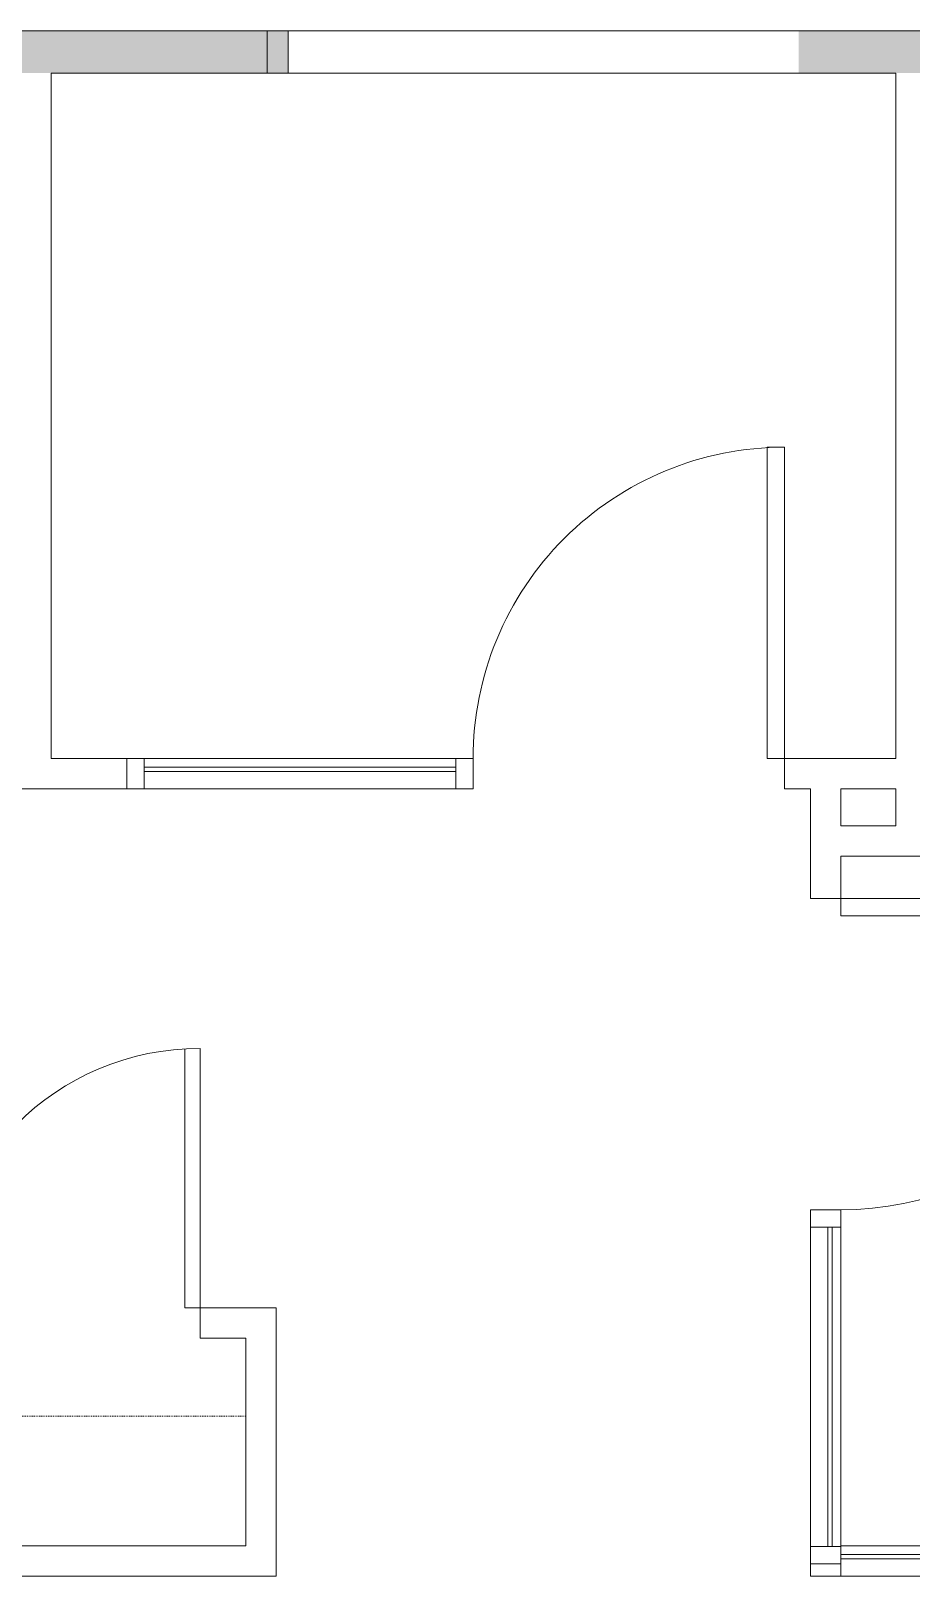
# Model space of a CAD drawing. Header units: inches. Extents: x 41 to 2552, y -541 to 533.
# Drawn here: x 1595.3 to 1697.1, y -294.5 to -115.9 of the extents above; entities that cross this region are included whole.
import ezdxf

# ---------------------------------------------------------------- set-up
doc = ezdxf.new("R2010")
doc.units = ezdxf.units.IN
doc.header["$MEASUREMENT"] = 0
doc.linetypes.add('Overhead', pattern=[0.15625, 0.09375, -0.0625])
for name, color, linetype, lineweight in [('A-DOOR', 31, 'Continuous', 9), ('A-DOOR-FRAM', 31, 'Continuous', 9), ('A-GLAZ', 151, 'Continuous', 9), ('A-WALL-PATT', 111, 'Continuous', 13), ('I-WALL', 2, 'Continuous', 13), ('Q-CASE', 31, 'Continuous', 9)]:
    doc.layers.add(name, color=color, linetype=linetype, lineweight=lineweight)

# ---------------------------------------------------------------- blocks, each defined once
blk = doc.blocks.new('Single-Flush - With Sidelight - 36_ x 96_-1748606-New Construction - Partition Plan')
at = {"layer": 'A-DOOR', "color": 250, "lineweight": 20}
for p, q in [((-16, 37.75), (-18, 37.75)), ((-18, 1.75), (-18, 37.75)), ((-16, 37.75), (-16, 1.75)), ((-16, 1.75), (-18, 1.75))]:
    blk.add_line(p, q, dxfattribs=at)
at = {"layer": 'A-DOOR'}
blk.add_arc((-18, 1.75), 36, 360, 90, dxfattribs=at)
at = {"layer": 'A-DOOR-FRAM', "color": 250, "lineweight": 20}
blk.add_line((58.91, -1.75), (58.91, 1.75), dxfattribs=at)
at = {"layer": 'A-GLAZ', "color": 250, "lineweight": 20}
for p, q in [((56.91, 0.75), (20, 0.75)), ((20, 0.75), (20, 0.25)), ((20, 0.25), (56.91, 0.25)), ((56.91, 0.25), (56.91, 0.75))]:
    blk.add_line(p, q, dxfattribs=at)
blk = doc.blocks.new('Double-Flush - 60_ x 84_-1573929-New Construction - Partition Plan')
at = {"layer": 'A-DOOR', "color": 250, "lineweight": 20}
for p, q in [((-30, 31.75), (-28.25, 31.75)), ((-30, 1.75), (-30, 31.75)), ((-28.25, 1.75), (-28.25, 31.75)), ((28.25, 1.75), (28.25, 31.7)), ((30, 1.75), (30, 31.75)), ((-30, 1.75), (-28.25, 1.75)), ((30, 1.75), (28.25, 1.75))]:
    blk.add_line(p, q, dxfattribs=at)
at = {"layer": 'A-DOOR'}
for centre, start, end in [((-30, 1.75), 0, 90), ((30, 1.75), 90, 180)]:
    blk.add_arc(centre, 30, start, end, dxfattribs=at)
blk = doc.blocks.new('Single-Flush - With Sidelight - 36_ x 96_-1745172-New Construction - Partition Plan')
at = {"layer": 'A-DOOR', "color": 250, "lineweight": 20}
for p, q in [((-16, -1.75), (-18, -1.75)), ((-18, -1.75), (-18, -37.75)), ((-16, -37.75), (-16, -1.75)), ((-16, -37.75), (-18, -37.75))]:
    blk.add_line(p, q, dxfattribs=at)
at = {"layer": 'A-DOOR'}
blk.add_arc((-18, -1.75), 36, 270, 0, dxfattribs=at)
at = {"layer": 'A-DOOR-FRAM', "color": 250, "lineweight": 20}
blk.add_line((58, 1.75), (58, -1.75), dxfattribs=at)
at = {"layer": 'A-GLAZ', "color": 250, "lineweight": 20}
for p, q in [((20, -0.75), (20, -0.25)), ((20, -0.25), (56, -0.25)), ((56, -0.75), (20, -0.75)), ((56, -0.25), (56, -0.75))]:
    blk.add_line(p, q, dxfattribs=at)
blk = doc.blocks.new('Upper Cabinet - Standard Upper Cabinet-1745135-New Construction - Partition Plan')
at = {"layer": 'Q-CASE', "lineweight": 13}
blk.add_line((22.86, 0), (-47.26, 0), dxfattribs=at)
at = {"layer": 'Q-CASE', "linetype": 'Overhead'}
for p, q in [((-47.26, 0), (-47.26, -15)), ((22.86, -15), (22.86, 0)), ((-47.26, -15), (22.86, -15))]:
    blk.add_line(p, q, dxfattribs=at)
blk = doc.blocks.new('Fixed Glass - Adjustable Sill - Instance-1745449-New Construction - Partition Plan')
at = {"layer": 'A-GLAZ', "color": 250, "lineweight": 20}
for p, q in [((-19.5, 1.75), (-18.75, 1.75)), ((16.5, 1.75), (15.75, 1.75)), ((16.5, -0.25), (-19.5, -0.25)), ((-19.5, -0.25), (-19.5, -0.75)), ((-19.5, -0.75), (16.5, -0.75)), ((16.5, -0.75), (16.5, -0.25))]:
    blk.add_line(p, q, dxfattribs=at)

msp = doc.modelspace()

# ---------------------------------------------------------------- hatches: boundary and pattern name
at = {"layer": 'A-WALL-PATT'}
for points in [[(1513.49, -120.76), (1625.06, -120.76), (1625.06, -115.89), (1209.13, -115.89), (1209.13, -120.76), (1512.56, -120.76)], [(1688.94, -120.76), (1688.94, -115.89), (1684.06, -115.89), (1684.06, -120.76)], [(1762.29, -120.76), (1786.56, -120.76), (1786.56, -115.89), (1688.94, -115.89), (1688.94, -120.76), (1726.75, -120.76)]]:
    msp.add_hatch(color=8, dxfattribs=at).paths.add_polyline_path(points, flags=0)

# ---------------------------------------------------------------- linework, layer by layer
at = {"layer": 'I-WALL', "color": 250, "lineweight": 20}
for p, q in [((1622.63, -115.89), (1207.39, -115.89)), ((1622.63, -115.89), (1622.63, -120.76)), ((1765.09, -115.89), (1625.06, -115.89)), ((1625.06, -120.76), (1625.06, -115.89)), ((1597.69, -120.76), (1622.63, -120.76)), ((1597.69, -200.01), (1597.69, -120.76)), ((1625.06, -120.76), (1695.31, -120.76)), ((1695.31, -120.76), (1695.31, -200.01)), ((1608.44, -200.01), (1597.69, -200.01)), ((1608.44, -203.51), (1608.44, -200.01)), ((1646.44, -200.01), (1644.44, -200.01)), ((1644.44, -200.01), (1644.44, -203.51)), ((1646.44, -203.51), (1646.44, -200.01)), ((1695.31, -200.01), (1682.44, -200.01)), ((1682.44, -200.01), (1682.44, -203.51)), ((1546.56, -203.51), (1608.44, -203.51)), ((1644.44, -203.51), (1646.44, -203.51)), ((1682.44, -203.51), (1685.44, -203.51)), ((1685.44, -203.51), (1685.44, -216.17)), ((1688.94, -203.51), (1695.31, -203.51)), ((1688.94, -207.79), (1688.94, -203.51)), ((1695.31, -203.51), (1695.31, -207.79)), ((1695.31, -207.79), (1688.94, -207.79)), ((1688.94, -211.29), (1783.06, -211.29)), ((1688.94, -216.17), (1688.94, -211.29)), ((1685.44, -216.17), (1688.94, -216.17)), ((1685.44, -252.17), (1685.44, -254.17)), ((1688.94, -252.17), (1685.44, -252.17)), ((1688.94, -254.17), (1688.94, -252.17)), ((1685.44, -254.17), (1688.94, -254.17)), ((1623.69, -263.51), (1614.88, -263.51)), ((1614.88, -263.51), (1614.88, -267.01)), ((1623.69, -294.51), (1623.69, -263.51)), ((1614.88, -267.01), (1620.19, -267.01)), ((1620.19, -267.01), (1620.19, -291.01)), ((1620.19, -291.01), (1550.06, -291.01)), ((1685.44, -291.08), (1685.44, -294.51)), ((1688.94, -291.08), (1685.44, -291.08)), ((1688.94, -294.51), (1688.94, -291.08)), ((1546.56, -294.51), (1623.69, -294.51)), ((1685.44, -294.51), (1688.94, -294.51))]:
    msp.add_line(p, q, dxfattribs=at)
at = {"layer": 'I-WALL'}
for p, q in [((1625.06, -115.89), (1622.63, -115.89)), ((1622.63, -120.76), (1625.06, -120.76)), ((1608.44, -200.01), (1644.44, -200.01)), ((1644.44, -203.51), (1608.44, -203.51)), ((1685.44, -291.08), (1685.44, -254.17)), ((1688.94, -254.17), (1688.94, -291.08)), ((1688.94, -291.01), (1724.94, -291.01)), ((1724.94, -294.51), (1688.94, -294.51))]:
    msp.add_line(p, q, dxfattribs=at)

# ---------------------------------------------------------------- block references
at = {"layer": 'A-DOOR', "lineweight": 13}
for name, p, rotation in [('Single-Flush - With Sidelight - 36_ x 96_-1745172-New Construction - Partition Plan', (1664.44, -201.76), 180), ('Single-Flush - With Sidelight - 36_ x 96_-1748606-New Construction - Partition Plan', (1687.19, -234.17), 269.9999999999999)]:
    msp.add_blockref(name, p, dxfattribs=dict(at, rotation=rotation))
msp.add_blockref('Double-Flush - 60_ x 84_-1573929-New Construction - Partition Plan', (1584.88, -265.26), dxfattribs=at)
at = {"layer": 'A-GLAZ', "lineweight": 13, "rotation": 180}
msp.add_blockref('Fixed Glass - Adjustable Sill - Instance-1745449-New Construction - Partition Plan', (1705.44, -292.76), dxfattribs=at)
at = {"layer": 'Q-CASE', "lineweight": 13, "rotation": 180}
msp.add_blockref('Upper Cabinet - Standard Upper Cabinet-1745135-New Construction - Partition Plan', (1572.93, -291.01), dxfattribs=at)

doc.saveas('drawing.dxf')
